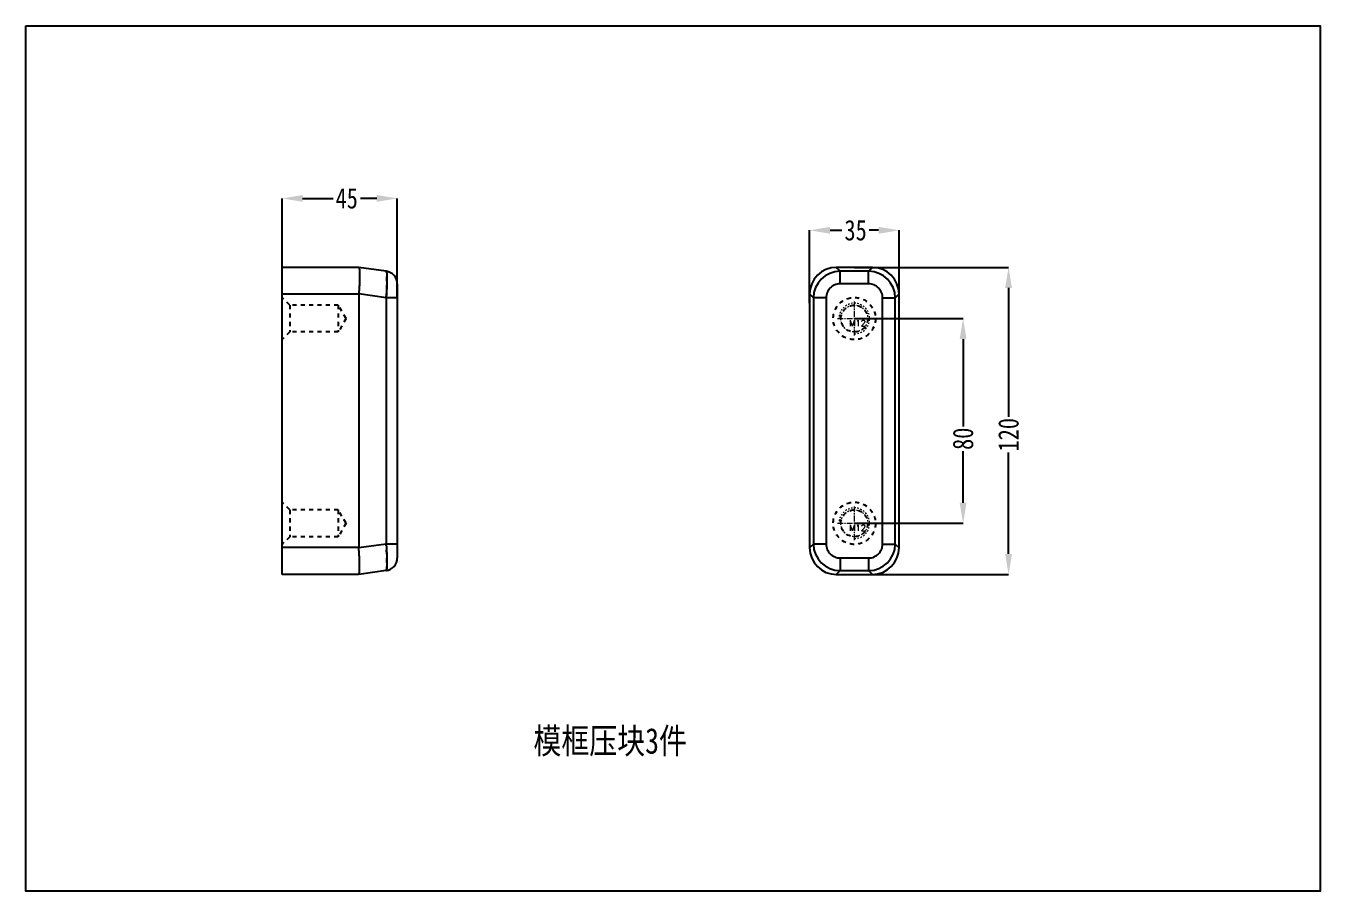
# Model space of a CAD drawing. Header units: millimetres. Extents: x -1265 to 1982, y -12197 to 1934.
# Drawn here: x -113 to 393, y -10652 to -10314 of the extents above; entities that cross this region are included whole.
import ezdxf

# ---------------------------------------------------------------- set-up
doc = ezdxf.new("R2010")
doc.units = ezdxf.units.MM
doc.header["$LTSCALE"] = 16.335
doc.header["$PDMODE"] = 3
doc.header["$PDSIZE"] = 0.3125
doc.linetypes.add('CENTER', pattern=[0.6, 0.375, -0.075, 0.075, -0.075])
doc.linetypes.add('HIDDEN', pattern=[0.2, 0.1, -0.1])
doc.layers.get('0').update_dxf_attribs({"linetype": 'CONTINUOUS'})
doc.layers.get('Defpoints').update_dxf_attribs({"linetype": 'CONTINUOUS'})
doc.layers.add('DEFAULT_2', color=8, linetype='HIDDEN')
doc.layers.add('screw', color=33, linetype='CONTINUOUS', lineweight=13)
doc.styles.get("Standard").update_dxf_attribs({"font": 'txt', "width": 0.8})
doc.styles.add('TXT', font='txt.shx', dxfattribs={"bigfont": 'gbcbig.shx'})
doc.dimstyles.new('11', dxfattribs={"dimtxt": 8, "dimasz": 8, "dimexe": 0, "dimexo": 0, "dimgap": 0, "dimtad": 0, "dimdsep": 46, "dimtxsty": 'Standard', "dimcen": 0, "dimclrd": 4, "dimclre": 4, "dimclrt": 6, "dimazin": 0, "dimtp": 0.01, "dimtm": 0.01, "dimtfac": 1, "dimtofl": 0, "dimtmove": 0, "dimatfit": 3, "dimfxl": 0, "dimtolj": 1, "dimarcsym": 0})

# ---------------------------------------------------------------- blocks, each defined once
blk = doc.blocks.new('screw_m12_g')
at = {"layer": 'screw', "color": 1, "linetype": 'CENTER', "ltscale": 0.373186}
for p, q in [((0, -6.6), (0, 6.6)), ((-6.6, 0), (6.6, 0))]:
    blk.add_line(p, q, dxfattribs=at)
at = {"layer": 'screw', "color": 33, "linetype": 'HIDDEN', "ltscale": 0.373186}
blk.add_circle((0, 0), 5.25, dxfattribs=at)
at = {"layer": 'screw', "color": 92, "linetype": 'HIDDEN', "ltscale": 0.373186}
blk.add_arc((0, 0), 6, 270, 180, dxfattribs=at)
at = {"layer": 'screw', "color": 6, "style": 'TXT'}
blk.add_text('M12', height=2.4, dxfattribs=at).set_placement((-2.04, -3))
blk = doc.blocks.new('*D1035')
at = {"color": 4, "lineweight": -2}
for p, q in [((211.25, -10427.96), (253.76, -10427.96)), ((253.76, -10435.96), (253.76, -10470.14)), ((253.76, -10499.96), (253.76, -10479.74)), ((211.25, -10507.96), (253.76, -10507.96))]:
    blk.add_line(p, q, dxfattribs=at)
at = {"color": 4}
for points in [[(252.42, -10435.96), (255.09, -10435.96), (253.76, -10427.96)], [(252.42, -10499.96), (255.09, -10499.96), (253.76, -10507.96)]]:
    blk.add_solid(points, dxfattribs=at)
at = {"layer": 'Defpoints', "color": 0}
for p in [(211.25, -10427.96), (211.25, -10507.96), (253.76, -10507.96)]:
    blk.add_point(p, dxfattribs=at)
at = {"color": 6, "insert": (253.76, -10474.94), "char_height": 8, "attachment_point": 5, "rotation": 90}
blk.add_mtext('\\A1;80', dxfattribs=at)
blk = doc.blocks.new('*D1036')
at = {"color": 4, "lineweight": -2}
for p, q in [((211.25, -10407.96), (271.53, -10407.96)), ((271.53, -10415.96), (271.53, -10466.43)), ((271.53, -10519.96), (271.53, -10480.29)), ((211.25, -10527.96), (271.53, -10527.96))]:
    blk.add_line(p, q, dxfattribs=at)
at = {"color": 4}
for points in [[(270.2, -10415.96), (272.87, -10415.96), (271.53, -10407.96)], [(270.2, -10519.96), (272.87, -10519.96), (271.53, -10527.96)]]:
    blk.add_solid(points, dxfattribs=at)
at = {"layer": 'Defpoints', "color": 0}
for p in [(211.25, -10407.96), (211.25, -10527.96), (271.53, -10527.96)]:
    blk.add_point(p, dxfattribs=at)
at = {"color": 6, "insert": (271.53, -10473.36), "char_height": 8, "attachment_point": 5, "rotation": 90}
blk.add_mtext('\\A1;120', dxfattribs=at)
blk = doc.blocks.new('*D1037')
at = {"color": 4, "lineweight": -2}
for p, q in [((193.75, -10421.89), (193.75, -10393.48)), ((201.75, -10393.48), (206.42, -10393.48)), ((220.75, -10393.48), (217.08, -10393.48)), ((228.75, -10421.89), (228.75, -10393.48))]:
    blk.add_line(p, q, dxfattribs=at)
at = {"color": 4}
for points in [[(201.75, -10392.15), (201.75, -10394.82), (193.75, -10393.48)], [(220.75, -10392.15), (220.75, -10394.82), (228.75, -10393.48)]]:
    blk.add_solid(points, dxfattribs=at)
at = {"layer": 'Defpoints', "color": 0}
for p in [(193.75, -10393.48), (193.75, -10421.89), (228.75, -10421.89)]:
    blk.add_point(p, dxfattribs=at)
at = {"color": 6, "insert": (211.75, -10393.48), "char_height": 8, "attachment_point": 5}
blk.add_mtext('\\A1;35', dxfattribs=at)
blk = doc.blocks.new('*D1038')
at = {"color": 4, "lineweight": -2}
for p, q in [((-12.41, -10410.37), (-12.41, -10381.01)), ((-4.41, -10381.01), (7.51, -10381.01)), ((24.59, -10381.01), (18.18, -10381.01)), ((32.59, -10419.86), (32.59, -10381.01))]:
    blk.add_line(p, q, dxfattribs=at)
at = {"color": 4}
for points in [[(-4.41, -10379.68), (-4.41, -10382.34), (-12.41, -10381.01)], [(24.59, -10379.68), (24.59, -10382.34), (32.59, -10381.01)]]:
    blk.add_solid(points, dxfattribs=at)
at = {"layer": 'Defpoints', "color": 0}
for p in [(-12.41, -10381.01), (-12.41, -10410.37), (32.59, -10419.86)]:
    blk.add_point(p, dxfattribs=at)
at = {"color": 6, "insert": (12.85, -10381.01), "char_height": 8, "attachment_point": 5}
blk.add_mtext('\\A1;45', dxfattribs=at)

msp = doc.modelspace()

# ---------------------------------------------------------------- linework, layer by layer
at = {"color": 7, "linetype": 'Continuous'}
for p, q in [((-12.411, -10527.962), (-12.411, -10407.962)), ((17.589, -10407.962), (-12.411, -10407.962)), ((28.285, -10409.465), (17.589, -10407.962)), ((205.651, -10409.465), (204.148, -10407.962)), ((218.353, -10407.962), (204.148, -10407.962)), ((205.651, -10414.416), (205.651, -10409.465)), ((216.849, -10409.465), (205.651, -10409.465)), ((216.849, -10409.465), (218.353, -10407.962)), ((216.849, -10414.416), (216.849, -10409.465)), ((32.589, -10414.416), (32.589, -10521.507)), ((216.849, -10414.416), (205.651, -10414.416)), ((17.589, -10418.462), (-12.411, -10418.462)), ((17.589, -10418.36), (17.589, -10517.564)), ((28.285, -10419.863), (17.589, -10418.36)), ((28.285, -10419.863), (28.285, -10516.061)), ((32.589, -10419.863), (28.285, -10419.863)), ((193.75, -10418.36), (193.75, -10517.564)), ((195.254, -10419.863), (193.75, -10418.36)), ((195.254, -10419.863), (195.254, -10516.061)), ((200.205, -10419.863), (195.254, -10419.863)), ((200.205, -10419.863), (200.205, -10516.061)), ((222.296, -10516.061), (222.296, -10419.863)), ((222.296, -10419.863), (227.247, -10419.863)), ((227.247, -10419.863), (228.75, -10418.36)), ((227.247, -10516.061), (227.247, -10419.863)), ((228.75, -10517.564), (228.75, -10418.36)), ((28.285, -10516.061), (17.589, -10517.564)), ((32.589, -10516.061), (28.285, -10516.061)), ((195.254, -10516.061), (193.75, -10517.564)), ((200.205, -10516.061), (195.254, -10516.061)), ((222.296, -10516.061), (227.247, -10516.061)), ((227.247, -10516.061), (228.75, -10517.564)), ((17.589, -10517.462), (-12.411, -10517.462)), ((205.651, -10521.507), (205.651, -10526.459)), ((205.651, -10521.507), (216.849, -10521.507)), ((216.849, -10521.507), (216.849, -10526.459)), ((28.285, -10526.459), (17.589, -10527.962)), ((205.651, -10526.459), (204.148, -10527.962)), ((205.651, -10526.459), (216.849, -10526.459)), ((216.849, -10526.459), (218.353, -10527.962)), ((17.589, -10527.962), (-12.411, -10527.962)), ((204.148, -10527.962), (218.353, -10527.962))]:
    msp.add_line(p, q, dxfattribs=at)
msp.add_lwpolyline([(-112.554, -10313.598), (393.302, -10313.598), (393.302, -10651.7), (-112.554, -10651.7)], close=True)
for centre, radius, start, end in [((27.589, -10414.416), 5, 0, 82), ((204.25, -10418.462), 10.5, 90, 180), ((205.745, -10419.956), 10.492, 90.51102, 179.48899), ((216.756, -10419.956), 10.492, 0.51184, 89.48807), ((218.25, -10418.462), 10.5, 0, 90), ((205.745, -10515.967), 10.492, 180.51102, 269.48899), ((216.756, -10515.967), 10.492, 270.51184, 359.48807), ((27.589, -10521.507), 5, 278, 360), ((204.25, -10517.462), 10.5, 180, 270), ((218.25, -10517.462), 10.5, 270, 0)]:
    msp.add_arc(centre, radius, start, end, dxfattribs=at)
for points, knots in [([(17.589, -10407.962), (17.628, -10408.03), (17.747, -10408.29), (17.854, -10408.895), (17.877, -10409.854), (17.887, -10411.13), (17.875, -10412.681), (17.837, -10414.452), (17.683, -10416.365), (17.589, -10417.686), (17.589, -10418.36)], [0, 0, 0, 0, 0.02244, 0.0819459, 0.1743757, 0.2980804, 0.4485558, 0.6200763, 0.8064884, 1, 1, 1, 1]), ([(28.285, -10409.465), (28.313, -10409.469), (28.37, -10409.549), (28.412, -10409.706), (28.46, -10409.964), (28.514, -10410.483), (28.556, -10411.353), (28.569, -10412.629), (28.549, -10414.181), (28.494, -10415.95), (28.406, -10417.869), (28.329, -10419.19), (28.285, -10419.863)], [0, 0, 0, 0, 0.0082127, 0.0240901, 0.0487293, 0.0821947, 0.1745957, 0.2982462, 0.4486289, 0.6200751, 0.8063431, 1, 1, 1, 1]), ([(205.651, -10414.416), (204.943, -10414.416), (203.509, -10414.695), (201.694, -10415.904), (200.484, -10417.719), (200.205, -10419.153), (200.205, -10419.863)], [0, 0, 0, 0, 0.2499785, 0.4998842, 0.7498456, 1, 1, 1, 1]), ([(222.296, -10419.863), (222.296, -10419.154), (222.018, -10417.72), (220.809, -10415.905), (218.993, -10414.695), (217.559, -10414.416), (216.849, -10414.416)], [0, 0, 0, 0, 0.2499785, 0.4998842, 0.7498456, 1, 1, 1, 1]), ([(28.285, -10516.061), (28.329, -10516.733), (28.406, -10518.054), (28.494, -10519.971), (28.549, -10521.74), (28.569, -10523.292), (28.556, -10524.568), (28.514, -10525.439), (28.46, -10525.959), (28.412, -10526.217), (28.37, -10526.374), (28.313, -10526.455), (28.285, -10526.459)], [0, 0, 0, 0, 0.1935659, 0.3796705, 0.5510872, 0.7015013, 0.8252221, 0.917704, 0.9512129, 0.9758716, 0.9917732, 1, 1, 1, 1]), ([(200.205, -10516.061), (200.205, -10516.77), (200.483, -10518.203), (201.692, -10520.019), (203.508, -10521.229), (204.942, -10521.507), (205.651, -10521.507)], [0, 0, 0, 0, 0.2499785, 0.4998842, 0.7498456, 1, 1, 1, 1]), ([(216.849, -10521.507), (217.558, -10521.507), (218.992, -10521.229), (220.807, -10520.02), (222.017, -10518.204), (222.296, -10516.77), (222.296, -10516.061)], [0, 0, 0, 0, 0.2499785, 0.4998842, 0.7498456, 1, 1, 1, 1]), ([(17.589, -10527.962), (17.627, -10527.897), (17.745, -10527.645), (17.851, -10527.043), (17.877, -10526.082), (17.888, -10524.791), (17.874, -10523.219), (17.834, -10521.424), (17.68, -10519.484), (17.589, -10518.144), (17.589, -10517.462)], [0, 0, 0, 0, 0.021186, 0.0791784, 0.1713268, 0.2952491, 0.4462155, 0.6185005, 0.8057896, 1, 1, 1, 1])]:
    msp.add_open_spline(points, degree=3, knots=knots, dxfattribs=at)
at = {"layer": 'DEFAULT_2', "color": 8, "linetype": 'HIDDEN'}
for p, q in [((-9.411, -10422.712), (-12.411, -10419.712)), ((17.589, -10418.462), (17.589, -10418.36)), ((-9.411, -10422.712), (-9.411, -10433.212)), ((9.558, -10422.712), (-9.411, -10422.712)), ((9.558, -10422.712), (9.558, -10433.212)), ((12.589, -10427.962), (9.558, -10422.712)), ((12.589, -10427.962), (9.558, -10433.212)), ((-9.411, -10433.212), (-12.411, -10436.212)), ((9.558, -10433.212), (-9.411, -10433.212)), ((-9.411, -10502.712), (-12.411, -10499.712)), ((-9.411, -10502.712), (-9.411, -10513.212)), ((9.558, -10502.712), (-9.411, -10502.712)), ((9.558, -10502.712), (9.558, -10513.212)), ((12.589, -10507.962), (9.558, -10502.712)), ((12.589, -10507.962), (9.558, -10513.212)), ((-9.411, -10513.212), (-12.411, -10516.212)), ((9.558, -10513.212), (-9.411, -10513.212))]:
    msp.add_line(p, q, dxfattribs=at)
for centre, radius in [((211.25, -10427.962), 8.25), ((211.25, -10427.962), 5.25), ((211.25, -10507.962), 8.25), ((211.25, -10507.962), 5.25)]:
    msp.add_circle(centre, radius, dxfattribs=at)
for points, knots in [([(28.285, -10419.863), (28.329, -10419.19), (28.406, -10417.87), (28.494, -10415.952), (28.549, -10414.184), (28.569, -10412.632), (28.556, -10411.355), (28.514, -10410.485), (28.46, -10409.964), (28.412, -10409.707), (28.37, -10409.55), (28.313, -10409.469), (28.285, -10409.465)], [0, 0, 0, 0, 0.1935659, 0.3796705, 0.5510872, 0.7015013, 0.8252221, 0.917704, 0.9512129, 0.9758716, 0.9917732, 1, 1, 1, 1]), ([(28.285, -10526.459), (28.313, -10526.455), (28.37, -10526.374), (28.412, -10526.217), (28.46, -10525.96), (28.514, -10525.44), (28.556, -10524.57), (28.569, -10523.294), (28.549, -10521.742), (28.494, -10519.974), (28.406, -10518.055), (28.329, -10516.734), (28.285, -10516.061)], [0, 0, 0, 0, 0.0082127, 0.0240901, 0.0487293, 0.0821947, 0.1745957, 0.2982462, 0.4486289, 0.6200751, 0.8063431, 1, 1, 1, 1])]:
    msp.add_open_spline(points, degree=3, knots=knots, dxfattribs=at)

# ---------------------------------------------------------------- block references
at = {"layer": 'screw'}
for p in [(211.25, -10427.962), (211.25, -10507.962)]:
    msp.add_blockref('screw_m12_g', p, dxfattribs=at)

# ---------------------------------------------------------------- texts
at = {"insert": (85.827, -10587.994), "char_height": 10, "width": 145.38538, "attachment_point": 1}
msp.add_mtext('{\\fSimSun|b0|i0|c134|p2;模框压块3件}', dxfattribs=at)

# ---------------------------------------------------------------- dimensions: what is measured, and where the dimension line sits
for base, p1, p2, picture, middle in [((-12.411, -10381.011), (32.589, -10419.863), (-12.411, -10410.368), '*D1038', (12.846, -10381.011)), ((193.75, -10393.482), (228.75, -10421.889), (193.75, -10421.889), '*D1037', (211.751, -10393.482))]:
    dim = msp.add_linear_dim(base=base, p1=p1, p2=p2, dimstyle='11', override={"dimfxl": 1.25, "dimarcsym": 1})
    dim.commit()
    dim.dimension.update_dxf_attribs({"geometry": picture, "text_midpoint": middle, "dimtype": 160})
for base, p1, p2, picture, middle in [((271.533, -10527.962), (211.25, -10407.962), (211.25, -10527.962), '*D1036', (271.533, -10473.361)), ((253.756, -10507.962), (211.25, -10427.962), (211.25, -10507.962), '*D1035', (253.756, -10474.94))]:
    dim = msp.add_linear_dim(base=base, p1=p1, p2=p2, angle=90, dimstyle='11', override={"dimfxl": 1.25, "dimarcsym": 1})
    dim.commit()
    dim.dimension.update_dxf_attribs({"geometry": picture, "text_midpoint": middle, "dimtype": 160})

doc.saveas('drawing.dxf')
